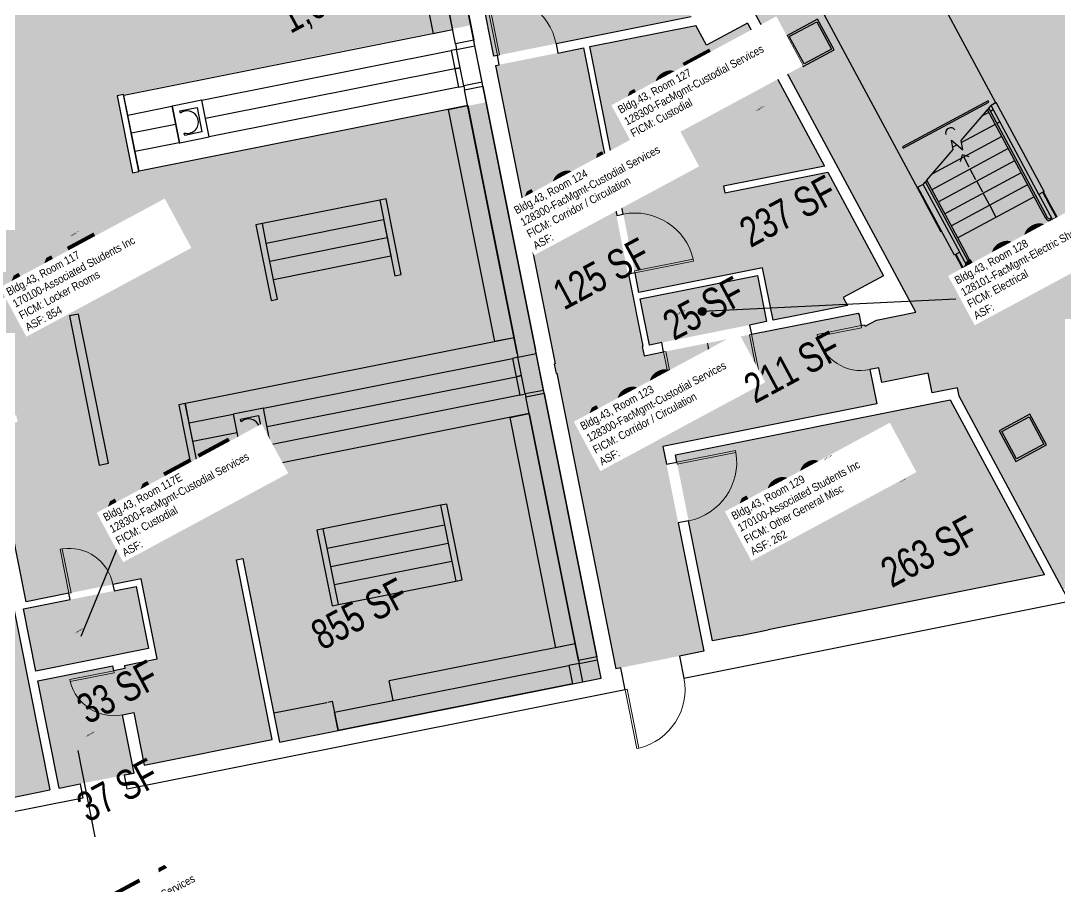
# Model space of a CAD drawing. Header units: inches. Extents: x 69213682 to 69221478, y 27658977 to 27667505.
# Drawn here: x 69216538 to 69217372, y 27663842 to 27664537 of the extents above; entities that cross this region are included whole.
import ezdxf
from ezdxf.enums import TextEntityAlignment as Align

# ---------------------------------------------------------------- set-up
doc = ezdxf.new("R2010")
doc.units = ezdxf.units.IN
doc.header["$LTSCALE"] = 100
doc.header["$MEASUREMENT"] = 0
for name, color, linetype in [('A-DOOR', 2, 'CONTINUOUS'), ('A-FLOR', 3, 'CONTINUOUS'), ('A-IDEN-RNUM', 7, 'CONTINUOUS'), ('A-IDEN-SNUM', 4, 'CONTINUOUS'), ('A-IDEN-VNUM', 4, 'CONTINUOUS'), ('A-WALL', 5, 'CONTINUOUS'), ('AREA-TEXT', 3, 'CONTINUOUS'), ('Rooms-Category-Color', 7, 'CONTINUOUS'), ('Rooms-College-Color', 7, 'CONTINUOUS'), ('Rooms-Department-Color', 7, 'CONTINUOUS'), ('Rooms-Division-Color', 7, 'CONTINUOUS'), ('Rooms-Information', 7, 'CONTINUOUS')]:
    doc.layers.add(name, color=color, linetype=linetype)
doc.styles.add('CP_AREA', font='arial.ttf', dxfattribs={"height": 15})
doc.styles.add('CP_ROOMSNUMBER', font='arial.ttf', dxfattribs={"height": 1})
doc.styles.add('CP_ROOMVNUMBER', font='arial.ttf', dxfattribs={"width": 0.85, "height": 0.075})

# ---------------------------------------------------------------- blocks, each defined once
blk = doc.blocks.new('Single-Flush - 48_ x 84_-1349-BACKGROUND Level 1 Parent View')
at = {"layer": 'A-DOOR', "lineweight": 20}
for p, q in [((22.25, 9), (22.25, 57.03)), ((24, 57.03), (22.25, 57.03)), ((24, 9), (24, 57.03)), ((24, 9), (22.25, 9))]:
    blk.add_line(p, q, dxfattribs=at)
at = {"layer": 'A-DOOR', "lineweight": 5}
blk.add_arc((24, 9), 48.07, 92.08648, 180, dxfattribs=at)
blk = doc.blocks.new('Single-Flush - 48_ x 84_-1348-BACKGROUND Level 1 Parent View')
at = {"layer": 'A-DOOR', "lineweight": 20}
for p, q in [((22.25, 2.62), (22.25, 50.66)), ((24, 50.66), (22.25, 50.66)), ((24, 2.62), (24, 50.66)), ((24, 2.62), (22.25, 2.62))]:
    blk.add_line(p, q, dxfattribs=at)
at = {"layer": 'A-DOOR', "lineweight": 5}
blk.add_arc((24, 2.62), 48.07, 92.08648, 180, dxfattribs=at)
blk = doc.blocks.new('Single-Flush - 36_ x 84_-1316-BACKGROUND Level 1 Parent View')
at = {"layer": 'A-DOOR', "lineweight": 20}
for p, q in [((16.25, 3.62), (16.25, 39.65)), ((18, 39.65), (16.25, 39.65)), ((18, 3.62), (18, 39.65)), ((18, 3.62), (16.25, 3.62))]:
    blk.add_line(p, q, dxfattribs=at)
at = {"layer": 'A-DOOR', "lineweight": 5}
blk.add_arc((18, 3.62), 36.07, 92.78116, 180, dxfattribs=at)
blk = doc.blocks.new('Single-Flush - 48_ x 84_-1315-BACKGROUND Level 1 Parent View')
at = {"layer": 'A-DOOR', "lineweight": 20}
for p, q in [((22.25, -4.25), (22.25, -52.28)), ((24, -4.25), (22.25, -4.25)), ((24, -4.25), (24, -52.28)), ((24, -52.28), (22.25, -52.28))]:
    blk.add_line(p, q, dxfattribs=at)
at = {"layer": 'A-DOOR', "lineweight": 5}
blk.add_arc((24, -4.25), 48.07, 180, 267.91352, dxfattribs=at)
blk = doc.blocks.new('Single-Flush - 48_ x 84_-1229-BACKGROUND Level 1 Parent View')
at = {"layer": 'A-DOOR', "lineweight": 20}
for p, q in [((22.25, -3.81), (22.25, -51.85)), ((24, -3.81), (22.25, -3.81)), ((24, -3.81), (24, -51.85)), ((24, -51.85), (22.25, -51.85))]:
    blk.add_line(p, q, dxfattribs=at)
at = {"layer": 'A-DOOR', "lineweight": 5}
blk.add_arc((24, -3.81), 48.07, 180, 267.91352, dxfattribs=at)
blk = doc.blocks.new('Double-Flush - 72_ x 84_-1228-BACKGROUND Level 1 Parent View')
at = {"layer": 'A-DOOR', "lineweight": 20}
for p, q in [((-36, 39.81), (-34.25, 39.81)), ((-36, 3.81), (-36, 39.81)), ((-34.25, 3.81), (-34.25, 39.81)), ((34.25, 3.81), (34.25, 39.77)), ((36, 3.81), (36, 39.81)), ((-36, 3.81), (-34.25, 3.81)), ((36, 3.81), (34.25, 3.81))]:
    blk.add_line(p, q, dxfattribs=at)
at = {"layer": 'A-DOOR', "lineweight": 5}
for centre, start, end in [((-36, 3.81), 0, 90), ((36, 3.81), 90, 180)]:
    blk.add_arc(centre, 36, start, end, dxfattribs=at)
blk = doc.blocks.new('Single-Flush - 36_ x 84_ DEMO-1221-BACKGROUND Level 1 Parent View')
at = {"layer": 'A-DOOR', "lineweight": 20}
for p, q in [((16.25, 3.81), (16.25, 39.84)), ((18, 39.84), (16.25, 39.84)), ((18, 3.81), (18, 39.84)), ((18, 3.81), (16.25, 3.81))]:
    blk.add_line(p, q, dxfattribs=at)
at = {"layer": 'A-DOOR', "lineweight": 5}
blk.add_arc((18, 3.81), 36.07, 92.78116, 180, dxfattribs=at)
blk = doc.blocks.new('Single-Flush - 36_ x 84_-910-BACKGROUND Level 1 Parent View')
at = {"layer": 'A-DOOR', "lineweight": 20}
for p, q in [((16.25, -2.62), (16.25, -38.65)), ((18, -2.62), (16.25, -2.62)), ((18, -2.62), (18, -38.65)), ((18, -38.65), (16.25, -38.65))]:
    blk.add_line(p, q, dxfattribs=at)
at = {"layer": 'A-DOOR', "lineweight": 5}
blk.add_arc((18, -2.62), 36.07, 180, 267.21884, dxfattribs=at)

msp = doc.modelspace()

# ---------------------------------------------------------------- hatches: boundary and pattern name
at = {"layer": 'A-IDEN-VNUM'}
h = msp.add_hatch(color=256, dxfattribs=at)
edge = h.paths.add_edge_path()
edge.add_arc((69217085.34, 27664303.27), 3.14, 0, 360)
at = {"layer": 'Rooms-Category-Color', "true_color": 0xadadad}
for points in [[(69216875.99, 27665841.41), (69217500.16, 27664681.71), (69217514.68, 27664689.53), (69217618.22, 27664497.17), (69217623.93, 27664486.56), (69217824.5, 27664594.52), (69217873.56, 27664503.38), (69217871.79, 27664502.43), (69217885.06, 27664477.77), (69217949.95, 27664512.7), (69218001.37, 27664417.16), (69218039.15, 27664268.2), (69218011.57, 27664262.69), (69218022.16, 27664209.65), (69217374.91, 27664080.43), (69217291.51, 27664235.39), (69217290.18, 27664242.07), (69217269.88, 27664238.02), (69217266.75, 27664253.71), (69217229.49, 27664246.27), (69217227.14, 27664258.04), (69217220.03, 27664256.62), (69217212.98, 27664291.92), (69217215.66, 27664292.45), (69217216.14, 27664291.55), (69217225.13, 27664296.39), (69217256.96, 27664302.74), (69216963.03, 27664848.87), (69216903.46, 27664959.56), (69216667.35, 27664912.42), (69216543.82, 27665141.93), (69216662.7, 27665205.91), (69216586.15, 27665348.14), (69216471.9, 27665286.64), (69216446.78, 27665333.31), (69216463.29, 27665342.2), (69216445.28, 27665375.66), (69216428.66, 27665366.71), (69216330.08, 27665549.87), (69216400.42, 27665587.73), (69216885.02, 27665846.27)], [(69217034.48, 27664318.49), (69216995.09, 27664515.78), (69217080.31, 27664532.8), (69217088.86, 27664516.91), (69217121.79, 27664534.64), (69217183.57, 27664419.86), (69217102.52, 27664403.68), (69217103.54, 27664398.53), (69217186.17, 27664415.03), (69217230.87, 27664331.98), (69217198.5, 27664314.56), (69217201.99, 27664308.08), (69217142.21, 27664296.15), (69217133.79, 27664338.32)], [(69216968.62, 27664253.72), (69216919.32, 27664500.66), (69216989.94, 27664514.76), (69217038.59, 27664267.69)], [(69217129.67, 27664332.14), (69217035.51, 27664313.34), (69217042.9, 27664276.32), (69217137.06, 27664295.12)], [(69217211.23, 27664300.67), (69217225.51, 27664229.16), (69217053.8, 27664194.88), (69217086.59, 27664030.65), (69217015.97, 27664016.55), (69216968.62, 27664253.72), (69217210.51, 27664302.01)], [(69216270.47, 27663861.23), (69216237.66, 27664025.6), (69216528.76, 27664083.71), (69216561.57, 27663919.34)], [(69216630.74, 27664082.55), (69216640.69, 27664032.68), (69216550.32, 27664014.64), (69216540.36, 27664064.51)], [(69216629.2, 27663932.84), (69216569.05, 27663920.83), (69216551.89, 27664006.79), (69216612.08, 27664018.81), (69216612.85, 27664014.96), (69216629.25, 27663932.85)]]:
    msp.add_hatch(color=253, dxfattribs=at).paths.add_polyline_path(points)
at = {"layer": 'Rooms-Category-Color', "true_color": 0xfbafa2}
for points in [[(69216476.87, 27664509.01), (69216458.23, 27664505.3), (69216420.84, 27664692.6), (69216439.6, 27664696.34), (69216421.32, 27664786.64), (69216254.37, 27664753.31), (69216241.73, 27664816.62), (69216312.57, 27664830.76), (69216535.93, 27664875.35), (69216554.07, 27664784.46), (69216559.22, 27664785.49), (69216541.48, 27664874.35), (69216586.93, 27664883.43), (69216590.01, 27664867.98), (69216595.16, 27664869.01), (69216591.67, 27664886.48), (69216691.86, 27664906.48), (69216728.11, 27664724.88), (69216636.9, 27664706.67), (69216633.99, 27664721.29), (69216598.68, 27664714.24), (69216601.6, 27664699.62), (69216577.33, 27664694.78), (69216571.28, 27664725.09), (69216566.13, 27664724.06), (69216580.33, 27664652.93), (69216585.48, 27664653.96), (69216579.41, 27664684.36), (69216858.16, 27664740), (69216899.49, 27664532.99), (69216615.59, 27664476.31), (69216619.66, 27664455.94), (69216627.92, 27664414.53), (69216911.82, 27664471.21), (69217004.08, 27664009.05)], [(69217093.63, 27664038.81), (69217360.03, 27664091.99), (69217284.53, 27664232.27), (69217063.8, 27664188.21)]]:
    msp.add_hatch(color=21, dxfattribs=at).paths.add_polyline_path(points)
at = {"layer": 'Rooms-Category-Color', "true_color": 0xe3c5e1}
msp.add_hatch(color=254, dxfattribs=at).paths.add_polyline_path([(69217105.93, 27664564.1), (69216996.85, 27664766.78), (69216964.49, 27664749.37), (69216956.09, 27664764.97), (69216869.99, 27664747.78), (69216917.83, 27664508.14), (69217076.53, 27664539.82), (69217073, 27664546.38)])
at = {"layer": 'Rooms-Category-Color', "true_color": 0xffe090}
msp.add_hatch(color=41, dxfattribs=at).paths.add_polyline_path([(69217004.08, 27664009.05), (69216745.92, 27663957.51), (69216716.46, 27664105.08), (69216711.31, 27664104.05), (69216740.13, 27663959.7), (69216637.29, 27663939.17), (69216628.85, 27663981.44), (69216619.9, 27663979.66), (69216612.85, 27664014.96), (69216621.8, 27664016.75), (69216621.34, 27664019.04), (69216647.72, 27664024.31), (69216634.86, 27664088.73), (69216542.52, 27664070.29), (69216514.53, 27664210.49), (69216535.62, 27664214.7), (69216534.54, 27664220.1), (69216498.2, 27664212.84), (69216485.57, 27664276.1), (69216521.89, 27664283.48), (69216520.84, 27664288.75), (69216498.16, 27664284.22), (69216483.69, 27664356.71), (69216506.37, 27664361.24), (69216505.29, 27664366.63), (69216487.66, 27664363.11), (69216482.6, 27664388.43), (69216500.23, 27664391.95), (69216499.16, 27664397.35), (69216481.53, 27664393.83), (69216475.97, 27664421.65), (69216493.6, 27664425.17), (69216492.53, 27664430.56), (69216481.96, 27664483.52), (69216476.87, 27664509.01)])
at = {"layer": 'Rooms-College-Color', "true_color": 0xadadad}
for points in [[(69216875.99, 27665841.41), (69217500.16, 27664681.71), (69217514.68, 27664689.53), (69217618.22, 27664497.17), (69217623.93, 27664486.56), (69217824.5, 27664594.52), (69217873.56, 27664503.38), (69217871.79, 27664502.43), (69217885.06, 27664477.77), (69217949.95, 27664512.7), (69218001.37, 27664417.16), (69218039.15, 27664268.2), (69218011.57, 27664262.69), (69218022.16, 27664209.65), (69217374.91, 27664080.43), (69217291.51, 27664235.39), (69217290.18, 27664242.07), (69217269.88, 27664238.02), (69217266.75, 27664253.71), (69217229.49, 27664246.27), (69217227.14, 27664258.04), (69217220.03, 27664256.62), (69217212.98, 27664291.92), (69217215.66, 27664292.45), (69217216.14, 27664291.55), (69217225.13, 27664296.39), (69217256.96, 27664302.74), (69216963.03, 27664848.87), (69216903.46, 27664959.56), (69216667.35, 27664912.42), (69216543.82, 27665141.93), (69216662.7, 27665205.91), (69216586.15, 27665348.14), (69216471.9, 27665286.64), (69216446.78, 27665333.31), (69216463.29, 27665342.2), (69216445.28, 27665375.66), (69216428.66, 27665366.71), (69216330.08, 27665549.87), (69216400.42, 27665587.73), (69216885.02, 27665846.27)], [(69217105.93, 27664564.1), (69216996.85, 27664766.78), (69216964.49, 27664749.37), (69216956.09, 27664764.97), (69216869.99, 27664747.78), (69216917.83, 27664508.14), (69217076.53, 27664539.82), (69217073, 27664546.38)], [(69217034.48, 27664318.49), (69216995.09, 27664515.78), (69217080.31, 27664532.8), (69217088.86, 27664516.91), (69217121.79, 27664534.64), (69217183.57, 27664419.86), (69217102.52, 27664403.68), (69217103.54, 27664398.53), (69217186.17, 27664415.03), (69217230.87, 27664331.98), (69217198.5, 27664314.56), (69217201.99, 27664308.08), (69217142.21, 27664296.15), (69217133.79, 27664338.32)], [(69216968.62, 27664253.72), (69216919.32, 27664500.66), (69216989.94, 27664514.76), (69217038.59, 27664267.69)], [(69217004.08, 27664009.05), (69216745.92, 27663957.51), (69216716.46, 27664105.08), (69216711.31, 27664104.05), (69216740.13, 27663959.7), (69216637.29, 27663939.17), (69216628.85, 27663981.44), (69216619.9, 27663979.66), (69216612.85, 27664014.96), (69216621.8, 27664016.75), (69216621.34, 27664019.04), (69216647.72, 27664024.31), (69216634.86, 27664088.73), (69216542.52, 27664070.29), (69216514.53, 27664210.49), (69216535.62, 27664214.7), (69216534.54, 27664220.1), (69216498.2, 27664212.84), (69216485.57, 27664276.1), (69216521.89, 27664283.48), (69216520.84, 27664288.75), (69216498.16, 27664284.22), (69216483.69, 27664356.71), (69216506.37, 27664361.24), (69216505.29, 27664366.63), (69216487.66, 27664363.11), (69216482.6, 27664388.43), (69216500.23, 27664391.95), (69216499.16, 27664397.35), (69216481.53, 27664393.83), (69216475.97, 27664421.65), (69216493.6, 27664425.17), (69216492.53, 27664430.56), (69216481.96, 27664483.52), (69216476.87, 27664509.01)], [(69217129.67, 27664332.14), (69217035.51, 27664313.34), (69217042.9, 27664276.32), (69217137.06, 27664295.12)], [(69217211.23, 27664300.67), (69217225.51, 27664229.16), (69217053.8, 27664194.88), (69217086.59, 27664030.65), (69217015.97, 27664016.55), (69216968.62, 27664253.72), (69217210.51, 27664302.01)], [(69217093.63, 27664038.81), (69217360.03, 27664091.99), (69217284.53, 27664232.27), (69217063.8, 27664188.21)], [(69216270.47, 27663861.23), (69216237.66, 27664025.6), (69216528.76, 27664083.71), (69216561.57, 27663919.34)], [(69216630.74, 27664082.55), (69216640.69, 27664032.68), (69216550.32, 27664014.64), (69216540.36, 27664064.51)], [(69216629.2, 27663932.84), (69216569.05, 27663920.83), (69216551.89, 27664006.79), (69216612.08, 27664018.81), (69216612.85, 27664014.96), (69216629.25, 27663932.85)]]:
    msp.add_hatch(color=253, dxfattribs=at).paths.add_polyline_path(points)
at = {"layer": 'Rooms-College-Color', "true_color": 0xffe090}
msp.add_hatch(color=41, dxfattribs=at).paths.add_polyline_path([(69216476.87, 27664509.01), (69216458.23, 27664505.3), (69216420.84, 27664692.6), (69216439.6, 27664696.34), (69216421.32, 27664786.64), (69216254.37, 27664753.31), (69216241.73, 27664816.62), (69216312.57, 27664830.76), (69216535.93, 27664875.35), (69216554.07, 27664784.46), (69216559.22, 27664785.49), (69216541.48, 27664874.35), (69216586.93, 27664883.43), (69216590.01, 27664867.98), (69216595.16, 27664869.01), (69216591.67, 27664886.48), (69216691.86, 27664906.48), (69216728.11, 27664724.88), (69216636.9, 27664706.67), (69216633.99, 27664721.29), (69216598.68, 27664714.24), (69216601.6, 27664699.62), (69216577.33, 27664694.78), (69216571.28, 27664725.09), (69216566.13, 27664724.06), (69216580.33, 27664652.93), (69216585.48, 27664653.96), (69216579.41, 27664684.36), (69216858.16, 27664740), (69216899.49, 27664532.99), (69216615.59, 27664476.31), (69216619.66, 27664455.94), (69216627.92, 27664414.53), (69216911.82, 27664471.21), (69217004.08, 27664009.05)])
at = {"layer": 'Rooms-Department-Color', "true_color": 0xacacac}
for points in [[(69216875.99, 27665841.41), (69217500.16, 27664681.71), (69217514.68, 27664689.53), (69217618.22, 27664497.17), (69217623.93, 27664486.56), (69217824.5, 27664594.52), (69217873.56, 27664503.38), (69217871.79, 27664502.43), (69217885.06, 27664477.77), (69217949.95, 27664512.7), (69218001.37, 27664417.16), (69218039.15, 27664268.2), (69218011.57, 27664262.69), (69218022.16, 27664209.65), (69217374.91, 27664080.43), (69217291.51, 27664235.39), (69217290.18, 27664242.07), (69217269.88, 27664238.02), (69217266.75, 27664253.71), (69217229.49, 27664246.27), (69217227.14, 27664258.04), (69217220.03, 27664256.62), (69217212.98, 27664291.92), (69217215.66, 27664292.45), (69217216.14, 27664291.55), (69217225.13, 27664296.39), (69217256.96, 27664302.74), (69216963.03, 27664848.87), (69216903.46, 27664959.56), (69216667.35, 27664912.42), (69216543.82, 27665141.93), (69216662.7, 27665205.91), (69216586.15, 27665348.14), (69216471.9, 27665286.64), (69216446.78, 27665333.31), (69216463.29, 27665342.2), (69216445.28, 27665375.66), (69216428.66, 27665366.71), (69216330.08, 27665549.87), (69216400.42, 27665587.73), (69216885.02, 27665846.27)], [(69217034.48, 27664318.49), (69216995.09, 27664515.78), (69217080.31, 27664532.8), (69217088.86, 27664516.91), (69217121.79, 27664534.64), (69217183.57, 27664419.86), (69217102.52, 27664403.68), (69217103.54, 27664398.53), (69217186.17, 27664415.03), (69217230.87, 27664331.98), (69217198.5, 27664314.56), (69217201.99, 27664308.08), (69217142.21, 27664296.15), (69217133.79, 27664338.32)], [(69216968.62, 27664253.72), (69216919.32, 27664500.66), (69216989.94, 27664514.76), (69217038.59, 27664267.69)], [(69217129.67, 27664332.14), (69217035.51, 27664313.34), (69217042.9, 27664276.32), (69217137.06, 27664295.12)], [(69217211.23, 27664300.67), (69217225.51, 27664229.16), (69217053.8, 27664194.88), (69217086.59, 27664030.65), (69217015.97, 27664016.55), (69216968.62, 27664253.72), (69217210.51, 27664302.01)], [(69216270.47, 27663861.23), (69216237.66, 27664025.6), (69216528.76, 27664083.71), (69216561.57, 27663919.34)], [(69216630.74, 27664082.55), (69216640.69, 27664032.68), (69216550.32, 27664014.64), (69216540.36, 27664064.51)], [(69216629.2, 27663932.84), (69216569.05, 27663920.83), (69216551.89, 27664006.79), (69216612.08, 27664018.81), (69216612.85, 27664014.96), (69216629.25, 27663932.85)]]:
    msp.add_hatch(color=253, dxfattribs=at).paths.add_polyline_path(points)
at = {"layer": 'Rooms-Department-Color', "true_color": 0xffe090}
msp.add_hatch(color=41, dxfattribs=at).paths.add_polyline_path([(69216476.87, 27664509.01), (69216458.23, 27664505.3), (69216420.84, 27664692.6), (69216439.6, 27664696.34), (69216421.32, 27664786.64), (69216254.37, 27664753.31), (69216241.73, 27664816.62), (69216312.57, 27664830.76), (69216535.93, 27664875.35), (69216554.07, 27664784.46), (69216559.22, 27664785.49), (69216541.48, 27664874.35), (69216586.93, 27664883.43), (69216590.01, 27664867.98), (69216595.16, 27664869.01), (69216591.67, 27664886.48), (69216691.86, 27664906.48), (69216728.11, 27664724.88), (69216636.9, 27664706.67), (69216633.99, 27664721.29), (69216598.68, 27664714.24), (69216601.6, 27664699.62), (69216577.33, 27664694.78), (69216571.28, 27664725.09), (69216566.13, 27664724.06), (69216580.33, 27664652.93), (69216585.48, 27664653.96), (69216579.41, 27664684.36), (69216858.16, 27664740), (69216899.49, 27664532.99), (69216615.59, 27664476.31), (69216619.66, 27664455.94), (69216627.92, 27664414.53), (69216911.82, 27664471.21), (69217004.08, 27664009.05)])
at = {"layer": 'Rooms-Department-Color', "true_color": 0x604aed}
for points in [[(69217105.93, 27664564.1), (69216996.85, 27664766.78), (69216964.49, 27664749.37), (69216956.09, 27664764.97), (69216869.99, 27664747.78), (69216917.83, 27664508.14), (69217076.53, 27664539.82), (69217073, 27664546.38)], [(69217004.08, 27664009.05), (69216745.92, 27663957.51), (69216716.46, 27664105.08), (69216711.31, 27664104.05), (69216740.13, 27663959.7), (69216637.29, 27663939.17), (69216628.85, 27663981.44), (69216619.9, 27663979.66), (69216612.85, 27664014.96), (69216621.8, 27664016.75), (69216621.34, 27664019.04), (69216647.72, 27664024.31), (69216634.86, 27664088.73), (69216542.52, 27664070.29), (69216514.53, 27664210.49), (69216535.62, 27664214.7), (69216534.54, 27664220.1), (69216498.2, 27664212.84), (69216485.57, 27664276.1), (69216521.89, 27664283.48), (69216520.84, 27664288.75), (69216498.16, 27664284.22), (69216483.69, 27664356.71), (69216506.37, 27664361.24), (69216505.29, 27664366.63), (69216487.66, 27664363.11), (69216482.6, 27664388.43), (69216500.23, 27664391.95), (69216499.16, 27664397.35), (69216481.53, 27664393.83), (69216475.97, 27664421.65), (69216493.6, 27664425.17), (69216492.53, 27664430.56), (69216481.96, 27664483.52), (69216476.87, 27664509.01)], [(69217093.63, 27664038.81), (69217360.03, 27664091.99), (69217284.53, 27664232.27), (69217063.8, 27664188.21)]]:
    msp.add_hatch(color=173, dxfattribs=at).paths.add_polyline_path(points)
at = {"layer": 'Rooms-Division-Color', "true_color": 0xadadad}
for points in [[(69216875.99, 27665841.41), (69217500.16, 27664681.71), (69217514.68, 27664689.53), (69217618.22, 27664497.17), (69217623.93, 27664486.56), (69217824.5, 27664594.52), (69217873.56, 27664503.38), (69217871.79, 27664502.43), (69217885.06, 27664477.77), (69217949.95, 27664512.7), (69218001.37, 27664417.16), (69218039.15, 27664268.2), (69218011.57, 27664262.69), (69218022.16, 27664209.65), (69217374.91, 27664080.43), (69217291.51, 27664235.39), (69217290.18, 27664242.07), (69217269.88, 27664238.02), (69217266.75, 27664253.71), (69217229.49, 27664246.27), (69217227.14, 27664258.04), (69217220.03, 27664256.62), (69217212.98, 27664291.92), (69217215.66, 27664292.45), (69217216.14, 27664291.55), (69217225.13, 27664296.39), (69217256.96, 27664302.74), (69216963.03, 27664848.87), (69216903.46, 27664959.56), (69216667.35, 27664912.42), (69216543.82, 27665141.93), (69216662.7, 27665205.91), (69216586.15, 27665348.14), (69216471.9, 27665286.64), (69216446.78, 27665333.31), (69216463.29, 27665342.2), (69216445.28, 27665375.66), (69216428.66, 27665366.71), (69216330.08, 27665549.87), (69216400.42, 27665587.73), (69216885.02, 27665846.27)], [(69217034.48, 27664318.49), (69216995.09, 27664515.78), (69217080.31, 27664532.8), (69217088.86, 27664516.91), (69217121.79, 27664534.64), (69217183.57, 27664419.86), (69217102.52, 27664403.68), (69217103.54, 27664398.53), (69217186.17, 27664415.03), (69217230.87, 27664331.98), (69217198.5, 27664314.56), (69217201.99, 27664308.08), (69217142.21, 27664296.15), (69217133.79, 27664338.32)], [(69216968.62, 27664253.72), (69216919.32, 27664500.66), (69216989.94, 27664514.76), (69217038.59, 27664267.69)], [(69217129.67, 27664332.14), (69217035.51, 27664313.34), (69217042.9, 27664276.32), (69217137.06, 27664295.12)], [(69217211.23, 27664300.67), (69217225.51, 27664229.16), (69217053.8, 27664194.88), (69217086.59, 27664030.65), (69217015.97, 27664016.55), (69216968.62, 27664253.72), (69217210.51, 27664302.01)], [(69216270.47, 27663861.23), (69216237.66, 27664025.6), (69216528.76, 27664083.71), (69216561.57, 27663919.34)], [(69216630.74, 27664082.55), (69216640.69, 27664032.68), (69216550.32, 27664014.64), (69216540.36, 27664064.51)], [(69216629.2, 27663932.84), (69216569.05, 27663920.83), (69216551.89, 27664006.79), (69216612.08, 27664018.81), (69216612.85, 27664014.96), (69216629.25, 27663932.85)]]:
    msp.add_hatch(color=253, dxfattribs=at).paths.add_polyline_path(points)
at = {"layer": 'Rooms-Division-Color', "true_color": 0xffe090}
msp.add_hatch(color=41, dxfattribs=at).paths.add_polyline_path([(69216476.87, 27664509.01), (69216458.23, 27664505.3), (69216420.84, 27664692.6), (69216439.6, 27664696.34), (69216421.32, 27664786.64), (69216254.37, 27664753.31), (69216241.73, 27664816.62), (69216312.57, 27664830.76), (69216535.93, 27664875.35), (69216554.07, 27664784.46), (69216559.22, 27664785.49), (69216541.48, 27664874.35), (69216586.93, 27664883.43), (69216590.01, 27664867.98), (69216595.16, 27664869.01), (69216591.67, 27664886.48), (69216691.86, 27664906.48), (69216728.11, 27664724.88), (69216636.9, 27664706.67), (69216633.99, 27664721.29), (69216598.68, 27664714.24), (69216601.6, 27664699.62), (69216577.33, 27664694.78), (69216571.28, 27664725.09), (69216566.13, 27664724.06), (69216580.33, 27664652.93), (69216585.48, 27664653.96), (69216579.41, 27664684.36), (69216858.16, 27664740), (69216899.49, 27664532.99), (69216615.59, 27664476.31), (69216619.66, 27664455.94), (69216627.92, 27664414.53), (69216911.82, 27664471.21), (69217004.08, 27664009.05)])
at = {"layer": 'Rooms-Division-Color', "true_color": 0x604aed}
for points in [[(69217105.93, 27664564.1), (69216996.85, 27664766.78), (69216964.49, 27664749.37), (69216956.09, 27664764.97), (69216869.99, 27664747.78), (69216917.83, 27664508.14), (69217076.53, 27664539.82), (69217073, 27664546.38)], [(69217004.08, 27664009.05), (69216745.92, 27663957.51), (69216716.46, 27664105.08), (69216711.31, 27664104.05), (69216740.13, 27663959.7), (69216637.29, 27663939.17), (69216628.85, 27663981.44), (69216619.9, 27663979.66), (69216612.85, 27664014.96), (69216621.8, 27664016.75), (69216621.34, 27664019.04), (69216647.72, 27664024.31), (69216634.86, 27664088.73), (69216542.52, 27664070.29), (69216514.53, 27664210.49), (69216535.62, 27664214.7), (69216534.54, 27664220.1), (69216498.2, 27664212.84), (69216485.57, 27664276.1), (69216521.89, 27664283.48), (69216520.84, 27664288.75), (69216498.16, 27664284.22), (69216483.69, 27664356.71), (69216506.37, 27664361.24), (69216505.29, 27664366.63), (69216487.66, 27664363.11), (69216482.6, 27664388.43), (69216500.23, 27664391.95), (69216499.16, 27664397.35), (69216481.53, 27664393.83), (69216475.97, 27664421.65), (69216493.6, 27664425.17), (69216492.53, 27664430.56), (69216481.96, 27664483.52), (69216476.87, 27664509.01)], [(69217093.63, 27664038.81), (69217360.03, 27664091.99), (69217284.53, 27664232.27), (69217063.8, 27664188.21)]]:
    msp.add_hatch(color=173, dxfattribs=at).paths.add_polyline_path(points)

# ---------------------------------------------------------------- linework, layer by layer
at = {"layer": 'A-FLOR'}
for p, q in [((69216849.52, 27664706.67), (69216884.93, 27664529.29)), ((69216833.83, 27664703.53), (69216869.24, 27664526.16)), ((69217321.21, 27664470.7), (69217224.31, 27664650.75)), ((69217146.82, 27664609.04), (69217263.74, 27664391.8)), ((69217177.87, 27664537.78), (69217153.22, 27664524.51)), ((69217155.25, 27664523.9), (69217177.26, 27664535.75)), ((69217177.26, 27664535.75), (69217189.11, 27664513.74)), ((69217191.14, 27664513.13), (69217177.87, 27664537.78)), ((69216884.93, 27664529.29), (69216621.01, 27664476.61)), ((69216884.93, 27664529.29), (69216869.24, 27664526.16)), ((69217153.22, 27664524.51), (69217166.49, 27664499.86)), ((69217167.1, 27664501.89), (69217155.25, 27664523.9)), ((69216888.06, 27664513.6), (69216883.65, 27664512.72)), ((69216888.06, 27664513.6), (69216883.65, 27664512.72)), ((69216887.19, 27664517.96), (69216887.19, 27664517.96)), ((69216887.19, 27664517.96), (69216888.06, 27664513.6)), ((69216888.06, 27664513.6), (69216902.77, 27664516.54)), ((69216891, 27664498.89), (69216888.06, 27664513.6)), ((69216902.77, 27664516.54), (69216901.9, 27664520.89)), ((69216908.64, 27664487.16), (69216902.77, 27664516.54)), ((69217166.49, 27664499.86), (69217191.14, 27664513.13)), ((69217189.11, 27664513.74), (69217167.1, 27664501.89)), ((69216886.58, 27664498.01), (69216686.53, 27664458.07)), ((69216886.58, 27664498.01), (69216891, 27664498.89)), ((69216891, 27664498.89), (69216886.58, 27664498.01)), ((69216893.93, 27664484.22), (69216891, 27664498.89)), ((69216889.52, 27664483.3), (69216893.93, 27664484.18)), ((69216908.64, 27664487.16), (69216893.92, 27664484.22)), ((69216893.92, 27664484.22), (69216894.52, 27664481.24)), ((69216894.52, 27664481.24), (69216894.52, 27664481.24)), ((69216909.23, 27664484.18), (69216908.64, 27664487.16)), ((69216624.14, 27664460.91), (69216621.01, 27664476.61)), ((69217314.92, 27664472.25), (69217246.23, 27664435.29)), ((69217246.78, 27664434.27), (69217315.46, 27664471.24)), ((69217315.46, 27664471.24), (69217314.92, 27664472.25)), ((69216897.07, 27664468.49), (69216633.15, 27664415.8)), ((69216660.07, 27664468.09), (69216659.45, 27664467.96)), ((69216660.06, 27664468.08), (69216659.45, 27664467.96)), ((69216663, 27664453.38), (69216660.07, 27664468.09)), ((69216881.37, 27664465.36), (69216897.06, 27664468.49)), ((69216881.37, 27664465.36), (69216918.57, 27664279.03)), ((69216897.06, 27664468.49), (69216934.26, 27664282.17)), ((69217293.2, 27664440.55), (69217314.29, 27664465.1)), ((69217315.4, 27664463.04), (69217310.04, 27664460.15)), ((69217315.34, 27664466.32), (69217314.29, 27664465.1)), ((69217357.49, 27664384.83), (69217314.29, 27664465.1)), ((69217315.34, 27664466.32), (69217317.31, 27664468.6)), ((69217358.82, 27664385.54), (69217315.34, 27664466.32)), ((69217319.07, 27664465.01), (69217316.72, 27664463.75)), ((69217317.31, 27664468.6), (69217317.2, 27664468.48)), ((69217355.56, 27664397.21), (69217317.2, 27664468.48)), ((69217321.47, 27664470.84), (69217317.31, 27664468.6)), ((69217320.94, 27664470.56), (69217317.31, 27664468.6)), ((69217317.33, 27664468.55), (69217317.31, 27664468.6)), ((69217320.83, 27664470.5), (69217320.39, 27664470.26)), ((69217320.39, 27664470.25), (69217320.39, 27664470.26)), ((69217320.83, 27664470.49), (69217320.83, 27664470.5)), ((69217320.94, 27664470.55), (69217320.94, 27664470.56)), ((69217359.86, 27664399.52), (69217321.47, 27664470.84)), ((69217324.28, 27664455.32), (69217321.94, 27664454.06)), ((69216662.38, 27664453.25), (69216627.08, 27664446.21)), ((69216662.38, 27664453.25), (69216663, 27664453.38)), ((69216663, 27664453.37), (69216662.38, 27664453.25)), ((69216665.93, 27664438.67), (69216663, 27664453.37)), ((69217320.62, 27664453.35), (69217293.54, 27664438.77)), ((69216665.32, 27664438.54), (69216665.93, 27664438.67)), ((69217325.78, 27664443.63), (69217270.1, 27664413.67)), ((69217286.94, 27664433.27), (69217285.52, 27664440.82)), ((69217285.52, 27664440.82), (69217294.62, 27664433)), ((69217294.62, 27664433), (69217293.2, 27664440.55)), ((69217329.5, 27664445.64), (69217329.3, 27664445.53)), ((69216633.15, 27664415.8), (69216630.02, 27664431.5)), ((69217246.23, 27664435.29), (69217246.78, 27664434.27)), ((69217265.68, 27664408.52), (69217286.94, 27664433.27)), ((69217330.99, 27664433.95), (69217269.73, 27664400.98)), ((69217290.07, 27664436.91), (69217286.61, 27664435.05)), ((69217334.71, 27664435.95), (69217334.51, 27664435.84)), ((69217336.2, 27664424.26), (69217274.95, 27664391.29)), ((69217292.7, 27664423.53), (69217294.34, 27664428.99)), ((69217299.8, 27664427.35), (69217294.34, 27664428.99)), ((69217299.74, 27664418.95), (69217295.29, 27664427.22)), ((69217339.92, 27664426.26), (69217339.72, 27664426.16)), ((69217341.42, 27664414.58), (69217280.16, 27664381.61)), ((69217305.14, 27664408.91), (69217300.5, 27664417.54)), ((69217345.14, 27664416.58), (69217344.94, 27664416.47)), ((69217262.84, 27664405.22), (69217258.57, 27664402.92)), ((69217262.86, 27664405.24), (69217262.84, 27664405.22)), ((69217262.86, 27664405.24), (69217264.63, 27664407.3)), ((69217292.16, 27664350.8), (69217262.86, 27664405.24)), ((69217265.68, 27664408.52), (69217264.63, 27664407.3)), ((69217294.86, 27664351.12), (69217264.63, 27664407.3)), ((69217296.19, 27664351.83), (69217265.68, 27664408.52)), ((69217346.63, 27664404.89), (69217285.37, 27664371.92)), ((69217310.55, 27664398.87), (69217305.71, 27664407.85)), ((69217350.35, 27664406.89), (69217350.15, 27664406.78)), ((69217287.86, 27664348.49), (69217258.57, 27664402.92)), ((69217315.95, 27664388.83), (69217310.93, 27664398.17)), ((69217355.56, 27664397.21), (69217355.36, 27664397.1)), ((69217359.86, 27664399.52), (69217355.56, 27664397.21)), ((69217360.91, 27664387.59), (69217355.69, 27664397.28)), ((69217363.99, 27664389.25), (69217358.78, 27664398.94)), ((69217364.43, 27664389.49), (69217359.22, 27664399.17)), ((69217364.54, 27664389.55), (69217359.33, 27664399.23)), ((69216826.33, 27664392.64), (69216732.17, 27664373.84)), ((69217263.74, 27664391.8), (69217264.37, 27664392.14)), ((69217277.2, 27664366.79), (69217263.74, 27664391.8)), ((69217351.84, 27664395.2), (69217290.59, 27664362.24)), ((69217321.35, 27664378.79), (69217316.14, 27664388.48)), ((69217369.68, 27664378.68), (69217363.99, 27664389.25)), ((69217370.12, 27664378.92), (69217364.43, 27664389.49)), ((69217370.23, 27664378.98), (69217364.54, 27664389.55)), ((69217361.29, 27664377.79), (69217357.49, 27664384.83)), ((69217362.61, 27664378.5), (69217358.82, 27664385.54)), ((69217366.59, 27664377.02), (69217360.91, 27664387.59)), ((69216829.46, 27664376.94), (69216829.44, 27664376.94)), ((69217362.61, 27664378.5), (69217361.29, 27664377.79)), ((69217365.68, 27664378.45), (69217364.64, 27664377.89)), ((69217365.35, 27664376.57), (69217364.64, 27664377.89)), ((69217366.4, 27664377.13), (69217365.35, 27664376.57)), ((69217365.68, 27664378.45), (69217366.4, 27664377.13)), ((69217370.23, 27664378.98), (69217366.59, 27664377.02)), ((69217370.12, 27664378.92), (69217369.68, 27664378.68)), ((69217277.83, 27664367.13), (69217277.2, 27664366.79)), ((69216832.37, 27664362.26), (69216738.23, 27664343.46)), ((69217292.16, 27664350.8), (69217287.86, 27664348.49)), ((69217288.59, 27664348.67), (69217288.5, 27664348.83)), ((69217294.28, 27664338.1), (69217288.59, 27664348.67)), ((69217288.7, 27664348.73), (69217288.61, 27664348.89)), ((69217294.39, 27664338.16), (69217288.7, 27664348.73)), ((69217289.14, 27664348.96), (69217289.05, 27664349.13)), ((69217294.83, 27664338.4), (69217289.14, 27664348.96)), ((69217292.22, 27664350.62), (69217292.13, 27664350.79)), ((69217297.91, 27664340.06), (69217292.22, 27664350.62)), ((69217298.66, 27664344.08), (69217294.86, 27664351.12)), ((69217299.98, 27664344.79), (69217296.19, 27664351.83)), ((69217297.91, 27664340.06), (69217294.28, 27664338.1)), ((69217294.83, 27664338.4), (69217294.39, 27664338.16)), ((69217297.11, 27664341.54), (69217298.05, 27664342.05)), ((69217297.82, 27664340.22), (69217298.76, 27664340.73)), ((69217298.05, 27664342.05), (69217298.76, 27664340.73)), ((69217299.98, 27664344.79), (69217298.66, 27664344.08)), ((69216934.26, 27664282.17), (69216670.34, 27664229.48)), ((69216934.26, 27664282.17), (69216918.57, 27664279.03)), ((69216934.26, 27664282.17), (69216936.8, 27664269.46)), ((69216952.1, 27664269.41), (69216951.52, 27664272.36)), ((69216937.39, 27664266.48), (69216932.98, 27664265.6)), ((69216937.39, 27664266.48), (69216932.98, 27664265.6)), ((69216936.8, 27664269.46), (69216936.8, 27664269.46)), ((69216936.8, 27664269.46), (69216937.39, 27664266.48)), ((69216937.39, 27664266.48), (69216952.1, 27664269.41)), ((69216940.33, 27664251.77), (69216937.39, 27664266.48)), ((69216957.98, 27664239.96), (69216952.1, 27664269.41)), ((69216735.87, 27664210.95), (69216935.92, 27664250.89)), ((69216935.92, 27664250.89), (69216940.33, 27664251.77)), ((69216940.33, 27664251.77), (69216935.92, 27664250.89)), ((69216943.27, 27664237.06), (69216940.33, 27664251.77)), ((69216957.99, 27664239.96), (69216943.28, 27664237.03)), ((69216958.42, 27664237.79), (69216957.99, 27664239.96)), ((69216958.42, 27664237.79), (69216958.42, 27664237.79)), ((69216673.48, 27664213.79), (69216670.34, 27664229.48)), ((69216938.85, 27664236.18), (69216943.27, 27664237.06)), ((69216943.27, 27664237.06), (69216943.28, 27664237.03)), ((69216943.27, 27664237.06), (69216943.27, 27664237.06)), ((69216943.28, 27664237.03), (69216943.71, 27664234.85)), ((69216946.4, 27664221.37), (69216682.48, 27664168.68)), ((69216930.71, 27664218.23), (69216946.4, 27664221.37)), ((69216946.4, 27664221.37), (69216983.3, 27664036.51)), ((69216930.71, 27664218.23), (69216967.61, 27664033.38)), ((69217348.49, 27664220.78), (69217323.83, 27664207.51)), ((69217325.87, 27664206.9), (69217347.88, 27664218.75)), ((69217347.88, 27664218.75), (69217359.73, 27664196.74)), ((69217361.76, 27664196.13), (69217348.49, 27664220.78)), ((69216676.41, 27664199.08), (69216711.72, 27664206.13)), ((69217323.83, 27664207.51), (69217337.1, 27664182.86)), ((69217337.71, 27664184.89), (69217325.87, 27664206.9)), ((69217337.1, 27664182.86), (69217361.76, 27664196.13)), ((69217359.73, 27664196.74), (69217337.71, 27664184.89)), ((69216682.48, 27664168.68), (69216679.35, 27664184.37)), ((69216875.23, 27664147.68), (69216781.07, 27664128.89)), ((69216878.36, 27664131.99), (69216878.34, 27664131.99)), ((69216787.13, 27664098.51), (69216881.29, 27664117.31)), ((69216884.21, 27664102.62), (69216884.22, 27664102.63)), ((69216793.2, 27664068.14), (69216887.35, 27664086.93)), ((69216983.3, 27664036.51), (69216833.99, 27664006.71)), ((69216983.3, 27664036.51), (69216967.61, 27664033.38)), ((69216983.3, 27664036.51), (69216986.43, 27664020.82)), ((69216986, 27664023.03), (69216986.44, 27664020.83)), ((69216986.44, 27664020.83), (69217001.15, 27664023.76)), ((69217000.71, 27664025.97), (69217000.7, 27664025.97)), ((69217001.15, 27664023.76), (69217000.71, 27664025.97)), ((69217004.08, 27664009.05), (69217001.14, 27664023.76)), ((69216986.43, 27664020.82), (69216978.34, 27664019.21)), ((69216986.43, 27664020.82), (69216978.34, 27664019.21)), ((69216989.37, 27664006.11), (69216986.43, 27664020.82)), ((69216837.12, 27663991.02), (69216833.99, 27664006.71)), ((69217005.82, 27664008.03), (69217005.85, 27664007.87)), ((69216741.22, 27663981.05), (69216783.79, 27663989.55)), ((69216784.79, 27663989.75), (69216788.29, 27663990.45)), ((69216788.29, 27663990.45), (69216792.99, 27663966.91))]:
    msp.add_line(p, q, dxfattribs=at)
for points in [[(69216887.19, 27664517.96), (69216847.26, 27664718.01), (69216861.96, 27664720.94), (69216901.9, 27664520.89), (69216887.19, 27664517.96)], [(69216889.52, 27664483.3), (69216689.47, 27664443.36), (69216683.6, 27664472.78), (69216883.65, 27664512.72), (69216889.52, 27664483.3)], [(69216936.81, 27664269.42), (69216894.52, 27664481.24), (69216909.23, 27664484.18), (69216951.52, 27664272.36)], [(69216665.32, 27664438.54), (69216630.02, 27664431.5), (69216624.14, 27664460.91), (69216659.45, 27664467.96), (69216665.32, 27664438.54)], [(69216835.31, 27664347.55), (69216741.17, 27664328.75), (69216735.3, 27664358.17), (69216829.44, 27664376.97), (69216835.31, 27664347.55)], [(69216938.85, 27664236.18), (69216738.8, 27664196.24), (69216732.93, 27664225.66), (69216932.98, 27664265.6), (69216938.85, 27664236.18)], [(69217000.71, 27664025.97), (69216986, 27664023.03), (69216943.71, 27664234.85), (69216958.42, 27664237.79), (69217000.71, 27664025.97)], [(69216714.65, 27664191.42), (69216679.35, 27664184.37), (69216673.48, 27664213.79), (69216708.78, 27664220.84), (69216714.65, 27664191.42)], [(69216884.21, 27664102.6), (69216790.07, 27664083.8), (69216784.2, 27664113.22), (69216878.34, 27664132.02), (69216884.21, 27664102.6)], [(69216792.99, 27663966.91), (69216790.05, 27663981.62), (69216978.34, 27664019.21), (69216981.27, 27664004.5), (69216792.99, 27663966.91)]]:
    msp.add_lwpolyline(points, dxfattribs=at)
for centre, radius, start, end in [((69216671.82, 27664455.14), 9, 101.28965, 127.67745), ((69216671.82, 27664455.14), 9, 11.28965, 101.28965), ((69216671.82, 27664455.14), 9, 254.90185, 11.28965), ((69217363.93, 27664379.21), 3, 208.28965, 298.28965), ((69217363.93, 27664379.21), 3, 208.28965, 298.28965), ((69217363.93, 27664379.21), 1.5, 208.28965, 298.28965), ((69217363.93, 27664379.21), 1.5, 208.28965, 298.28965), ((69217297.34, 27664343.37), 1.5, 298.28965, 28.28965), ((69217297.34, 27664343.37), 1.5, 298.28965, 28.28965), ((69217297.34, 27664343.37), 3, 298.28965, 28.28965), ((69217297.34, 27664343.37), 3, 298.28965, 28.28965), ((69216721.16, 27664208.01), 9, 101.28965, 132.21286), ((69216721.16, 27664208.01), 9, 11.28965, 101.28965), ((69216721.16, 27664208.01), 9, 250.36643, 11.28965)]:
    msp.add_arc(centre, radius, start, end, dxfattribs=at)
msp.add_ellipse((69217284.54, 27664447.2), major_axis=(-3.52, -1.9), ratio=0.840119, start_param=3.141593, end_param=6.283185, dxfattribs=at)
at = {"layer": 'A-IDEN-VNUM'}
for p, q in [((69217288.83, 27664313.09), (69217085.34, 27664303.27)), ((69216616.36, 27664115.41), (69216586.4, 27664042.41)), ((69216597.87, 27663881.77), (69216584.29, 27663950.86))]:
    msp.add_line(p, q, dxfattribs=at)
msp.add_circle((69217085.34, 27664303.27), 3.14, dxfattribs=at)
at = {"layer": 'A-WALL'}
for p, q in [((69217256.96, 27664302.74), (69216963.03, 27664848.87)), ((69216869.99, 27664747.78), (69216917.83, 27664508.14)), ((69217004.08, 27664009.05), (69216858.16, 27664740)), ((69217076.53, 27664539.82), (69216967.94, 27664518.14)), ((69216995.09, 27664515.78), (69217080.31, 27664532.8)), ((69217088.86, 27664516.91), (69217080.31, 27664532.8)), ((69217121.79, 27664534.64), (69217088.86, 27664516.91)), ((69217121.79, 27664534.64), (69217183.57, 27664419.86)), ((69216967.94, 27664518.14), (69216969.43, 27664510.66)), ((69216969.43, 27664510.66), (69216989.94, 27664514.76)), ((69216989.94, 27664514.76), (69217016.8, 27664380.22)), ((69217021.95, 27664381.25), (69216995.09, 27664515.78)), ((69216920.87, 27664508.74), (69216917.83, 27664508.14)), ((69216922.36, 27664501.26), (69216920.87, 27664508.74)), ((69216919.32, 27664500.66), (69216922.36, 27664501.26)), ((69216919.32, 27664500.66), (69216967.13, 27664261.2)), ((69216620.74, 27664477.34), (69216615.59, 27664476.31)), ((69216615.59, 27664476.31), (69216627.92, 27664414.53)), ((69216633.07, 27664415.56), (69216620.74, 27664477.34)), ((69216683.6, 27664472.78), (69216660.06, 27664468.08)), ((69216660.06, 27664468.08), (69216660.06, 27664468.08)), ((69216665.94, 27664464.16), (69216679.67, 27664466.9)), ((69216666.32, 27664462.26), (69216665.94, 27664464.16)), ((69216679.67, 27664466.9), (69216683.59, 27664447.29)), ((69216663, 27664453.38), (69216663, 27664453.37)), ((69216669.86, 27664444.55), (69216669.48, 27664446.45)), ((69216683.59, 27664447.29), (69216669.86, 27664444.55)), ((69216665.93, 27664438.67), (69216689.47, 27664443.36)), ((69216627.92, 27664414.53), (69216633.07, 27664415.56)), ((69217183.57, 27664419.86), (69217102.52, 27664403.68)), ((69217103.54, 27664398.53), (69217186.17, 27664415.03)), ((69217186.17, 27664415.03), (69217230.87, 27664331.98)), ((69217102.52, 27664403.68), (69217103.54, 27664398.53)), ((69216831.47, 27664393.66), (69216826.33, 27664392.64)), ((69216826.33, 27664392.64), (69216838.45, 27664331.89)), ((69216843.6, 27664332.92), (69216831.47, 27664393.66)), ((69217016.8, 27664380.22), (69217021.95, 27664381.25)), ((69216732.16, 27664373.86), (69216727.02, 27664372.84)), ((69216727.02, 27664372.84), (69216739.15, 27664312.04)), ((69216735.3, 27664358.17), (69216732.16, 27664373.86)), ((69217133.79, 27664338.32), (69217034.48, 27664318.49)), ((69217142.21, 27664296.15), (69217133.79, 27664338.32)), ((69216838.45, 27664331.89), (69216843.6, 27664332.92)), ((69217031.35, 27664334.18), (69217026.2, 27664333.15)), ((69217026.2, 27664333.15), (69217037.75, 27664275.29)), ((69217034.48, 27664318.49), (69217031.35, 27664334.18)), ((69217035.51, 27664313.34), (69217129.67, 27664332.14)), ((69217129.67, 27664332.14), (69217137.06, 27664295.12)), ((69217230.87, 27664331.98), (69217198.5, 27664314.56)), ((69216744.3, 27664313.06), (69216741.17, 27664328.75)), ((69216739.15, 27664312.04), (69216744.3, 27664313.06)), ((69217042.9, 27664276.32), (69217035.51, 27664313.34)), ((69217198.5, 27664314.56), (69217201.99, 27664308.08)), ((69217201.99, 27664308.08), (69217142.21, 27664296.15)), ((69216584.63, 27664301.15), (69216577.16, 27664299.65)), ((69216577.16, 27664299.65), (69216601.05, 27664179.96)), ((69216608.53, 27664181.45), (69216584.63, 27664301.15)), ((69217124.89, 27664284.91), (69217210.51, 27664302.01)), ((69217210.51, 27664302.01), (69217211.23, 27664300.67)), ((69217210.51, 27664302.01), (69217211.23, 27664300.67)), ((69217211.23, 27664300.67), (69217212.98, 27664291.92)), ((69217216.14, 27664291.55), (69217225.13, 27664296.39)), ((69217216.14, 27664291.55), (69217225.13, 27664296.39)), ((69217225.13, 27664296.39), (69217256.96, 27664302.74)), ((69217137.06, 27664295.12), (69217123.39, 27664292.39)), ((69217123.39, 27664292.39), (69217124.89, 27664284.91)), ((69217212.98, 27664291.92), (69217215.66, 27664292.45)), ((69217215.66, 27664292.45), (69217216.14, 27664291.55)), ((69217215.66, 27664292.45), (69217216.14, 27664291.55)), ((69217037.75, 27664275.29), (69217037.1, 27664275.16)), ((69217037.1, 27664275.16), (69217038.59, 27664267.69)), ((69217052.79, 27664278.3), (69217042.9, 27664276.32)), ((69217054.28, 27664270.82), (69217052.79, 27664278.3)), ((69217038.59, 27664267.69), (69217054.28, 27664270.82)), ((69216967.13, 27664261.2), (69216966.49, 27664261.07)), ((69216966.49, 27664261.07), (69216967.98, 27664253.59)), ((69217227.14, 27664258.04), (69217220.03, 27664256.62)), ((69217220.03, 27664256.62), (69217225.51, 27664229.16)), ((69217229.49, 27664246.27), (69217227.14, 27664258.04)), ((69216967.98, 27664253.59), (69216968.62, 27664253.72)), ((69216968.62, 27664253.72), (69217015.97, 27664016.55)), ((69217266.75, 27664253.71), (69217229.49, 27664246.27)), ((69217269.88, 27664238.02), (69217266.75, 27664253.71)), ((69217290.18, 27664242.07), (69217269.88, 27664238.02)), ((69217291.51, 27664235.39), (69217290.18, 27664242.07)), ((69216670.22, 27664229.46), (69216665.07, 27664228.43)), ((69216682.36, 27664168.66), (69216670.22, 27664229.46)), ((69217063.8, 27664188.21), (69217284.53, 27664232.27)), ((69217284.53, 27664232.27), (69217360.03, 27664091.99)), ((69217380.05, 27664070.88), (69217291.51, 27664235.39)), ((69216665.07, 27664228.43), (69216677.21, 27664167.63)), ((69216732.93, 27664225.66), (69216708.78, 27664220.84)), ((69217225.51, 27664229.16), (69217053.8, 27664194.88)), ((69216714.66, 27664216.91), (69216729, 27664219.78)), ((69216715.11, 27664214.68), (69216714.66, 27664216.91)), ((69216729, 27664219.78), (69216732.92, 27664200.16)), ((69216542.52, 27664070.29), (69216514.53, 27664210.49)), ((69216714.65, 27664191.42), (69216738.8, 27664196.24)), ((69216718.58, 27664197.3), (69216718.13, 27664199.54)), ((69216732.92, 27664200.16), (69216718.58, 27664197.3)), ((69217053.8, 27664194.88), (69217056.63, 27664180.69)), ((69217064.97, 27664182.35), (69217063.8, 27664188.21)), ((69216601.05, 27664179.96), (69216608.53, 27664181.45)), ((69217056.63, 27664180.69), (69217064.97, 27664182.35)), ((69216677.21, 27664167.63), (69216682.36, 27664168.66)), ((69216880.37, 27664148.71), (69216875.23, 27664147.68)), ((69216875.23, 27664147.68), (69216887.35, 27664086.93)), ((69216892.5, 27664087.96), (69216880.37, 27664148.71)), ((69217074.37, 27664135.28), (69217066.03, 27664133.62)), ((69217066.03, 27664133.62), (69217086.59, 27664030.65)), ((69217093.63, 27664038.81), (69217074.37, 27664135.28)), ((69216781.07, 27664128.89), (69216775.92, 27664127.86)), ((69216775.92, 27664127.86), (69216788.06, 27664067.06)), ((69216784.2, 27664113.22), (69216781.07, 27664128.89)), ((69216711.31, 27664104.05), (69216716.46, 27664105.08)), ((69216716.46, 27664105.08), (69216745.92, 27663957.51)), ((69216740.13, 27663959.7), (69216711.31, 27664104.05)), ((69216634.86, 27664088.73), (69216612.09, 27664084.18)), ((69216647.7, 27664024.39), (69216634.86, 27664088.73)), ((69216887.35, 27664086.93), (69216892.5, 27664087.96)), ((69217360.03, 27664091.99), (69217138.29, 27664047.73)), ((69216528.76, 27664083.71), (69216561.57, 27663919.34)), ((69216612.09, 27664084.18), (69216613.12, 27664079.03)), ((69216613.12, 27664079.03), (69216630.74, 27664082.55)), ((69216630.74, 27664082.55), (69216640.69, 27664032.68)), ((69216793.21, 27664068.09), (69216790.07, 27664083.8)), ((69216540.36, 27664064.51), (69216577.81, 27664071.98)), ((69216576.79, 27664077.13), (69216542.52, 27664070.29)), ((69216577.81, 27664071.98), (69216576.79, 27664077.13)), ((69216550.32, 27664014.64), (69216540.36, 27664064.51)), ((69216788.06, 27664067.06), (69216793.21, 27664068.09)), ((69217070.48, 27664009.08), (69217380.05, 27664070.88)), ((69217114.75, 27664043.03), (69217138.29, 27664047.73)), ((69217114.75, 27664043.03), (69217093.63, 27664038.81)), ((69216640.69, 27664032.68), (69216550.32, 27664014.64)), ((69217086.59, 27664030.65), (69217066.96, 27664026.73)), ((69216621.34, 27664019.04), (69216647.7, 27664024.39)), ((69217066.96, 27664026.73), (69217070.48, 27664009.08)), ((69216551.89, 27664006.79), (69216612.08, 27664018.81)), ((69216612.85, 27664014.96), (69216612.08, 27664018.81)), ((69216621.8, 27664016.75), (69216612.85, 27664014.96)), ((69216621.34, 27664019.04), (69216621.8, 27664016.75)), ((69217019.89, 27664017.34), (69217015.97, 27664016.55)), ((69217023.41, 27663999.68), (69217019.89, 27664017.34)), ((69216569.05, 27663920.83), (69216551.89, 27664006.79)), ((69216745.92, 27663957.51), (69217004.08, 27664009.05)), ((69217023.41, 27663999.68), (69216623.58, 27663919.87)), ((69216619.9, 27663979.66), (69216628.85, 27663981.44)), ((69216629.25, 27663932.85), (69216619.9, 27663979.66)), ((69216628.85, 27663981.44), (69216637.29, 27663939.17)), ((69216637.29, 27663939.17), (69216740.13, 27663959.7)), ((69216621.31, 27663931.27), (69216629.25, 27663932.85)), ((69216623.58, 27663919.87), (69216621.31, 27663931.27)), ((69216569.05, 27663920.83), (69216585.78, 27663924.17)), ((69216585.78, 27663924.17), (69216588.05, 27663912.77)), ((69216519.46, 27663910.93), (69216561.57, 27663919.34)), ((69216588.05, 27663912.77), (69216521.74, 27663899.53))]:
    msp.add_line(p, q, dxfattribs=at)

# ---------------------------------------------------------------- block references
at = {"layer": 'A-DOOR'}
for name, p, rotation in [('Single-Flush - 48_ x 84_-1229-BACKGROUND Level 1 Parent View', (69216945.15, 27664509.7), 191.2896483564903), ('Single-Flush - 48_ x 84_-1348-BACKGROUND Level 1 Parent View', (69217024.07, 27664357.2), 281.2896483565631), ('Single-Flush - 36_ x 84_-1316-BACKGROUND Level 1 Parent View', (69217220.06, 27664274.98), 101.2896483565631), ('Double-Flush - 72_ x 84_-1228-BACKGROUND Level 1 Parent View', (69217088.84, 27664281.6), 191.2896483564903), ('Single-Flush - 48_ x 84_-1315-BACKGROUND Level 1 Parent View', (69217065.5, 27664157.99), 101.2896483565631), ('Single-Flush - 36_ x 84_-910-BACKGROUND Level 1 Parent View', (69216594.95, 27664078.08), 191.2896823240474), ('Single-Flush - 36_ x 84_ DEMO-1221-BACKGROUND Level 1 Parent View', (69216620.12, 27663998.05), 101.2896483565631), ('Single-Flush - 48_ x 84_-1349-BACKGROUND Level 1 Parent View', (69217045.19, 27664013.21), 191.2896483564903)]:
    msp.add_blockref(name, p, dxfattribs=dict(at, rotation=rotation))

# ---------------------------------------------------------------- texts
at = {"layer": 'A-IDEN-RNUM', "style": 'CP_ROOMSNUMBER', "width": 0.85}
for s, p in [('0127-00', (69217128.66, 27664463.92)), ('0124-00', (69216998.17, 27664407.66)), ('0117-00', (69216578.43, 27664363.51)), ('0128-00', (69217064.91, 27664300.07)), ('0123-00', (69217040.37, 27664200.62)), ('0129-00', (69217244.52, 27664166.1)), ('0117-E0', (69216581.59, 27664044.48)), ('0117-A0', (69216590.66, 27663961.74))]:
    msp.add_text(s, height=1, rotation=28.29, dxfattribs=at).set_placement(p)
at = {"layer": 'A-IDEN-SNUM', "style": 'CP_ROOMSNUMBER', "width": 0.85}
for s, p in [('0430012700', (69217128.66, 27664463.92)), ('0430012400', (69216998.17, 27664407.66)), ('0430011700', (69216578.43, 27664363.51)), ('0430012800', (69217064.91, 27664300.07)), ('0430012300', (69217040.37, 27664200.62)), ('0430012900', (69217182.99, 27664183.77)), ('04300117E0', (69216581.59, 27664044.48)), ('04300117A0', (69216590.66, 27663961.74))]:
    msp.add_text(s, height=1, rotation=28.29, dxfattribs=at).set_placement(p)
at = {"layer": 'A-IDEN-VNUM', "style": 'CP_ROOMVNUMBER', "width": 0.85}
for s, p in [('127', (69217064.5, 27664474.83)), ('124', (69216981.98, 27664394.49)), ('128', (69217334.9, 27664337.84)), ('117', (69216570.24, 27664326.91)), ('123', (69217034.31, 27664220.8)), ('117E', (69216663.24, 27664154.19)), ('129', (69217154.82, 27664148.3)), ('117A', (69216622.25, 27663816.8))]:
    msp.add_text(s, height=45, rotation=28.29, dxfattribs=at).set_placement(p, align=Align.MIDDLE)
at = {"layer": 'AREA-TEXT', "style": 'CP_AREA', "width": 0.75}
for s, p in [('1,651 SF', (69216793.9, 27664560.63)), ('237 SF', (69217154.14, 27664383.83)), ('125 SF', (69217004.27, 27664333.64)), ('25 SF', (69217086.44, 27664305.93)), ('211 SF', (69217157.7, 27664258.7)), ('263 SF', (69217267.5, 27664110.84)), ('855 SF', (69216810.09, 27664060.67)), ('33 SF', (69216615.84, 27663998)), ('37 SF', (69216615.88, 27663919.22))]:
    msp.add_text(s, height=24, rotation=28.29, dxfattribs=at).set_placement(p, align=Align.MIDDLE_CENTER)

# ---------------------------------------------------------------- next in the draw order: texts
at = {"layer": 'Rooms-Information', "char_height": 6.4286, "width": 144, "attachment_point": 7, "rotation": 28.29, "style": 'CP_ROOMVNUMBER', "bg_fill": 3, "box_fill_scale": 1.5, "bg_fill_color": 256, "bg_fill_true_color": 13158600, "bg_fill_transparency": 0}
for s, insert in [('Bldg.43, Room 127^M^J128300-FacMgmt-Custodial Services^M^JFICM: Custodial^M^JASF: ', (69217035.07, 27664433.44)), ('Bldg.43, Room 128^M^J128101-FacMgmt-Electric Shop^M^JFICM: Electrical^M^JASF: ', (69217305.47, 27664296.45)), ('Bldg.43, Room 117^M^J170100-Associated Students Inc^M^JFICM: Locker Rooms^M^JASF: 854', (69216544.02, 27664287.24)), ('Bldg.43, Room 117E^M^J128300-FacMgmt-Custodial Services^M^JFICM: Custodial^M^JASF: ', (69216621.78, 27664106.33)), ('Bldg.43, Room 129^M^J170100-Associated Students Inc^M^JFICM: Other General Misc^M^JASF: 262', (69217126.19, 27664107.33)), ('Bldg.43, Room 117A^M^J128300-FacMgmt-Custodial Services^M^JFICM: Corridor / Circulation^M^JASF: ', (69216578.38, 27663767.64))]:
    msp.add_mtext(s, dxfattribs=dict(at, insert=insert))

# ---------------------------------------------------------------- next in the draw order: texts
for s, insert in [('Bldg.43, Room 124^M^J128300-FacMgmt-Custodial Services^M^JFICM: Corridor / Circulation^M^JASF: ', (69216951.74, 27664352.67)), ('Bldg.43, Room 123^M^J128300-FacMgmt-Custodial Services^M^JFICM: Corridor / Circulation^M^JASF: ', (69217004.88, 27664179.41))]:
    msp.add_mtext(s, dxfattribs=dict(at, insert=insert))

doc.saveas('drawing.dxf')
